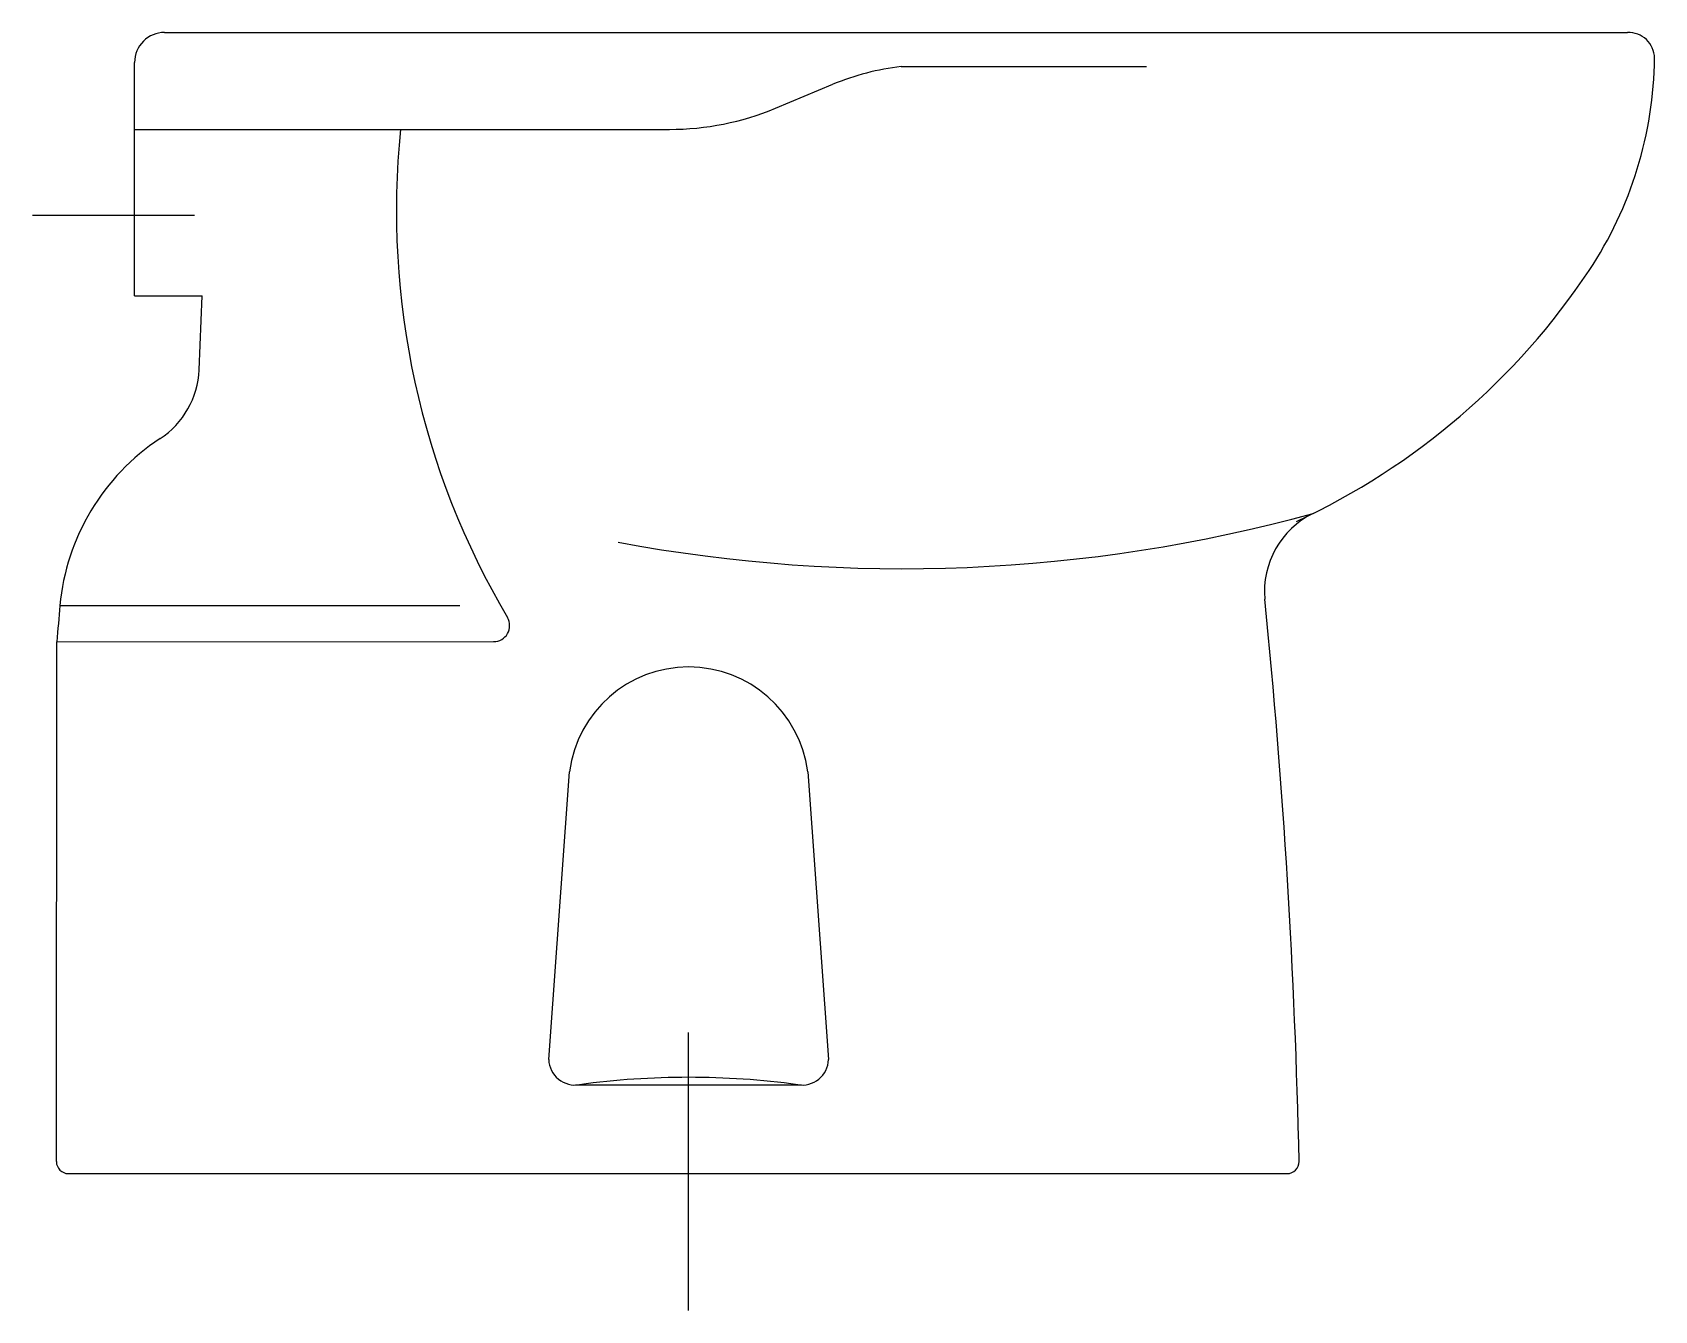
# Model space of a CAD drawing. Extents: x -969.13 to -968.59, y 847.934 to 848.36.
import ezdxf

# ---------------------------------------------------------------- set-up
doc = ezdxf.new("R2010")
doc.units = 0
doc.header["$LTSCALE"] = 0.2
doc.header["$MEASUREMENT"] = 0
doc.linetypes.add('AXES', pattern=[0.54, 0.3, -0.08, 0.08, -0.08])
doc.linetypes.add('CONTINU', pattern=[0])
doc.layers.get('0').update_dxf_attribs({"linetype": 'CONTINUOUS'})
doc.layers.add('DECA_EIXOS', color=5, linetype='AXES')

msp = doc.modelspace()

# ---------------------------------------------------------------- linework, layer by layer
at = {"linetype": 'CONTINU'}
for points in [[(-969.08619, 848.36002, 0.414217), (-969.09615, 848.35006)], [(-968.59017, 848.35153, 0.415792), (-968.59912, 848.36002)], [(-968.84091, 848.34868, 0.069925), (-968.86367, 848.34275)], [(-968.61194, 848.28077, 0.145428), (-968.59017, 848.35153)], [(-968.91809, 848.32774, 0.098978), (-968.88281, 848.33477)], [(-969.00759, 848.32774, 0.160281), (-968.97204, 848.16519)], [(-968.70938, 848.19721, 0.138259), (-968.61194, 848.28077)], [(-969.08768, 848.22475, 0.239648), (-969.07462, 848.24767)], [(-969.08768, 848.22475, 0.227385), (-969.12103, 848.16918)], [(-968.93516, 848.19027, 0.113936), (-968.70382, 848.19988)], [(-968.70382, 848.19988, 0.309718), (-968.71992, 848.17126)], [(-969.12103, 848.16918, 0.002531), (-969.122, 848.15715)], [(-968.7085, 847.98409, 0.019663), (-968.71992, 848.17126)], [(-968.97663, 848.15716, 0.581428), (-968.97204, 848.16519)], [(-968.87209, 848.11386, 0.87983), (-968.95135, 848.11386)], [(-968.95829, 848.01798, 0.452292), (-968.94806, 848.00963)], [(-968.87538, 848.00963, 0.452337), (-968.86515, 848.01798)], [(-968.87538, 848.00963, 0.067275), (-968.94806, 848.00963)], [(-969.12218, 847.98401, 0.414213), (-969.11819, 847.98002)], [(-968.71249, 847.98002, 0.420569), (-968.7085, 847.98409)]]:
    msp.add_lwpolyline(points, format="xyb", dxfattribs=at)
for points in [[(-969.08619, 848.36002), (-968.59912, 848.36002)], [(-969.09615, 848.2723), (-969.09615, 848.35006)], [(-968.84091, 848.34868), (-968.75929, 848.34868)], [(-968.88281, 848.33477), (-968.86367, 848.34275)], [(-969.09615, 848.32774), (-968.91809, 848.32774)], [(-969.09615, 848.2723), (-969.07368, 848.2723)], [(-969.07462, 848.24767), (-969.07368, 848.2723)], [(-969.12103, 848.16918), (-968.98788, 848.16918)], [(-969.12218, 847.98401), (-969.122, 848.15715)], [(-969.122, 848.15715), (-968.97663, 848.15716)], [(-968.95829, 848.01798), (-968.95135, 848.11386)], [(-968.87209, 848.11386), (-968.86515, 848.01798)], [(-968.94933, 848.00954), (-968.8741, 848.00954)], [(-969.11819, 847.98002), (-968.71249, 847.98002)]]:
    msp.add_lwpolyline(points, dxfattribs=at)
at = {"layer": 'DECA_EIXOS'}
for points in [[(-969.13016, 848.29915), (-969.07622, 848.29915)], [(-968.91172, 847.93441), (-968.91172, 848.027)]]:
    msp.add_lwpolyline(points, dxfattribs=at)

doc.saveas('drawing.dxf')
